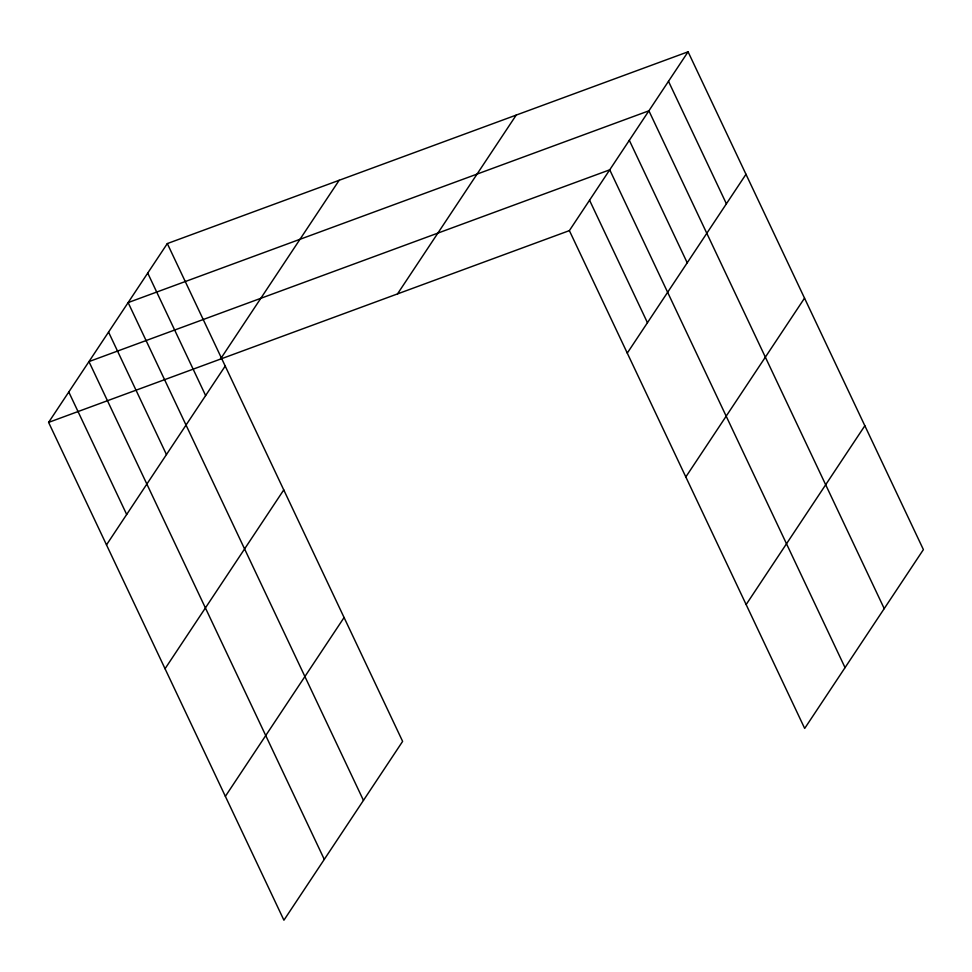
<?xml version="1.0" encoding="UTF-8"?>
<svg xmlns="http://www.w3.org/2000/svg" width="972" height="972" viewBox="0 0 972 972"><rect width="100%" height="100%" fill="white"/><g stroke="black" fill="none" stroke-linecap="round" stroke-linejoin="round"><path stroke-width="1.46" d="M167.318 243.571L402.627 741.381L283.921 920.205L48.6 422.395L167.318 243.571L688.079 51.795L923.4 549.605L804.682 728.429L569.373 230.619L688.079 51.795M220.45 359.105L339.167 180.282M106.495 544.879L225.212 366.055M397.512 293.896L516.229 115.085M165.046 668.736L283.763 489.912M225.37 796.347L344.088 617.524M627.268 353.103L745.986 174.28M685.819 476.96L804.537 298.137M746.144 604.572L864.849 425.748M48.6 422.395L569.373 230.619M668.493 81.308L726.4 203.792M884.228 608.618L648.907 110.808L128.134 302.584L363.455 800.393M629.321 140.308L687.216 262.792M845.045 667.63L609.736 169.821L88.962 361.596L324.284 859.406M589.554 200.22L647.449 322.704M147.732 273.071L205.627 395.555M108.548 332.084L166.455 454.568M68.781 391.995L126.676 514.48"/></g></svg>
